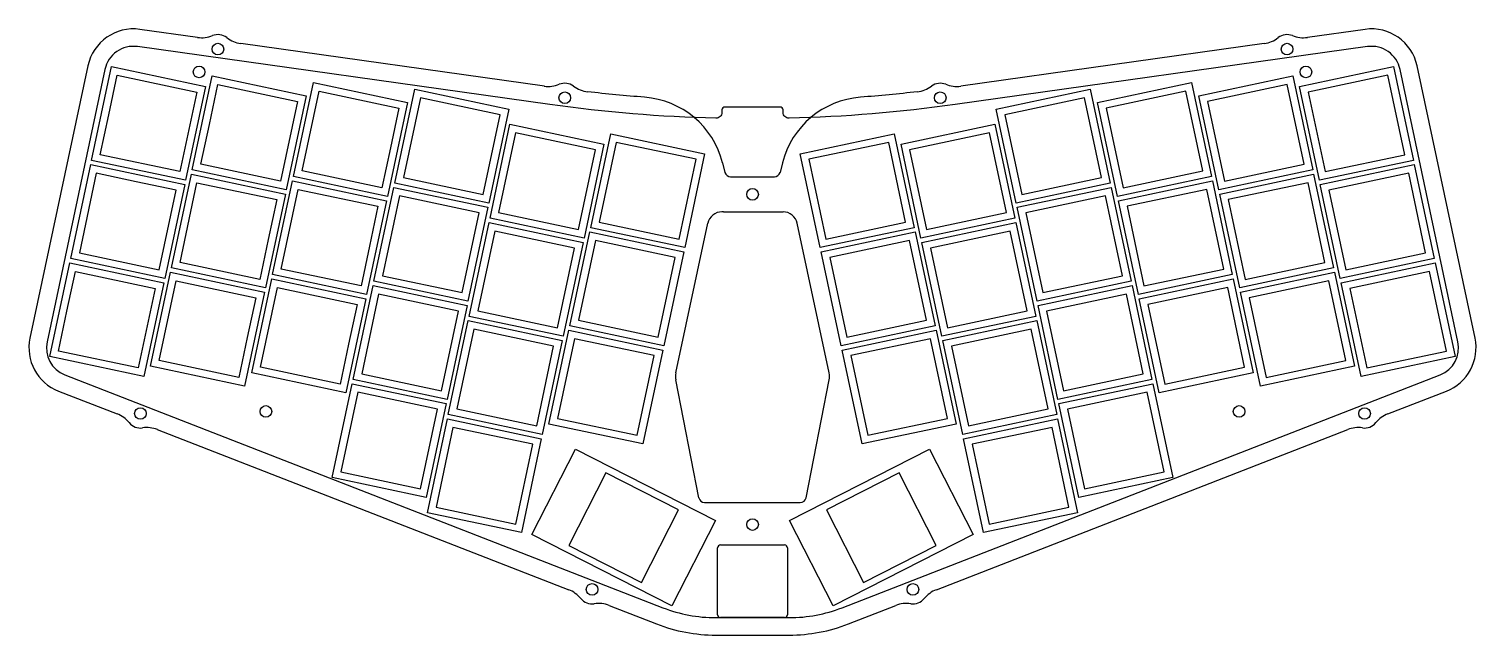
# Model space of a CAD drawing. Header units: millimetres. Extents: x -10 to 239, y -37 to 67.
import ezdxf

# ---------------------------------------------------------------- set-up
doc = ezdxf.new("R2010")
doc.units = ezdxf.units.MM
doc.header["$MEASUREMENT"] = 0
doc.layers.get('0').update_dxf_attribs({"linetype": 'CONTINUOUS'})
doc.layers.add('outline', color=20, linetype='CONTINUOUS')
doc.layers.add('plate_v2', color=131, linetype='CONTINUOUS')

msp = doc.modelspace()

# ---------------------------------------------------------------- linework, layer by layer
for p, q in [((0.97, 44.26), (4.4, 60.4)), ((4.4, 60.4), (20.54, 56.97)), ((208.41, 56.97), (224.55, 60.4)), ((224.55, 60.4), (227.98, 44.26)), ((18.26, 42.63), (21.69, 58.77)), ((21.69, 58.77), (37.83, 55.34)), ((35.66, 41.49), (39.09, 57.63)), ((39.09, 57.63), (55.23, 54.2)), ((173.73, 54.2), (189.87, 57.63)), ((189.87, 57.63), (193.3, 41.49)), ((191.12, 55.34), (207.26, 58.77)), ((207.26, 58.77), (210.69, 42.63)), ((20.54, 56.97), (17.11, 40.83)), ((37.83, 55.34), (34.4, 39.2)), ((53.05, 40.35), (56.48, 56.49)), ((56.48, 56.49), (72.62, 53.06)), ((156.33, 53.06), (172.47, 56.49)), ((172.47, 56.49), (175.9, 40.35)), ((194.55, 39.2), (191.12, 55.34)), ((211.84, 40.83), (208.41, 56.97)), ((55.23, 54.2), (51.8, 38.06)), ((72.62, 53.06), (69.19, 36.92)), ((159.76, 36.92), (156.33, 53.06)), ((177.16, 38.06), (173.73, 54.2)), ((69.4, 34.32), (72.83, 50.46)), ((72.83, 50.46), (88.97, 47.03)), ((139.98, 47.03), (156.12, 50.46)), ((156.12, 50.46), (159.55, 34.32)), ((86.69, 32.69), (90.12, 48.83)), ((90.12, 48.83), (106.26, 45.4)), ((122.69, 45.4), (138.83, 48.83)), ((138.83, 48.83), (142.26, 32.69)), ((88.97, 47.03), (85.54, 30.89)), ((106.26, 45.4), (102.83, 29.26)), ((126.12, 29.26), (122.69, 45.4)), ((143.41, 30.89), (139.98, 47.03)), ((-2.61, 27.39), (0.82, 43.53)), ((0.82, 43.53), (16.96, 40.1)), ((17.11, 40.83), (0.97, 44.26)), ((34.4, 39.2), (18.26, 42.63)), ((210.69, 42.63), (194.55, 39.2)), ((227.98, 44.26), (211.84, 40.83)), ((211.99, 40.1), (228.13, 43.53)), ((228.13, 43.53), (231.56, 27.39)), ((16.96, 40.1), (13.53, 23.96)), ((14.68, 25.76), (18.11, 41.9)), ((18.11, 41.9), (34.25, 38.47)), ((32.07, 24.62), (35.5, 40.76)), ((35.5, 40.76), (51.64, 37.33)), ((51.8, 38.06), (35.66, 41.49)), ((69.19, 36.92), (53.05, 40.35)), ((175.9, 40.35), (159.76, 36.92)), ((193.3, 41.49), (177.16, 38.06)), ((177.31, 37.33), (193.45, 40.76)), ((193.45, 40.76), (196.88, 24.62)), ((194.71, 38.47), (210.84, 41.9)), ((210.84, 41.9), (214.28, 25.76)), ((215.42, 23.96), (211.99, 40.1)), ((34.25, 38.47), (30.82, 22.33)), ((51.64, 37.33), (48.21, 21.19)), ((49.46, 23.48), (52.89, 39.62)), ((52.89, 39.62), (69.03, 36.19)), ((159.92, 36.19), (176.06, 39.62)), ((176.06, 39.62), (179.49, 23.48)), ((180.74, 21.19), (177.31, 37.33)), ((198.14, 22.33), (194.71, 38.47)), ((69.03, 36.19), (65.6, 20.05)), ((163.35, 20.05), (159.92, 36.19)), ((65.82, 17.45), (69.25, 33.59)), ((69.25, 33.59), (85.39, 30.16)), ((85.54, 30.89), (69.4, 34.32)), ((102.83, 29.26), (86.69, 32.69)), ((142.26, 32.69), (126.12, 29.26)), ((159.55, 34.32), (143.41, 30.89)), ((143.57, 30.16), (159.71, 33.59)), ((159.71, 33.59), (163.14, 17.45)), ((85.39, 30.16), (81.96, 14.02)), ((83.1, 15.82), (86.54, 31.96)), ((86.54, 31.96), (102.67, 28.53)), ((126.28, 28.53), (142.42, 31.96)), ((142.42, 31.96), (145.85, 15.82)), ((147, 14.02), (143.57, 30.16)), ((13.53, 23.96), (-2.61, 27.39)), ((102.67, 28.53), (99.24, 12.39)), ((129.71, 12.39), (126.28, 28.53)), ((231.56, 27.39), (215.42, 23.96)), ((-6.2, 10.52), (-2.77, 26.66)), ((-2.77, 26.66), (13.37, 23.23)), ((11.09, 8.89), (14.52, 25.03)), ((14.52, 25.03), (30.66, 21.6)), ((30.82, 22.33), (14.68, 25.76)), ((214.28, 25.76), (198.14, 22.33)), ((198.29, 21.6), (214.43, 25.03)), ((214.43, 25.03), (217.86, 8.89)), ((215.58, 23.23), (231.72, 26.66)), ((231.72, 26.66), (235.15, 10.52)), ((13.37, 23.23), (9.94, 7.09)), ((28.48, 7.75), (31.91, 23.89)), ((31.91, 23.89), (48.05, 20.46)), ((48.21, 21.19), (32.07, 24.62)), ((45.88, 6.61), (49.31, 22.75)), ((49.31, 22.75), (65.45, 19.32)), ((65.6, 20.05), (49.46, 23.48)), ((179.49, 23.48), (163.35, 20.05)), ((163.51, 19.32), (179.65, 22.75)), ((179.65, 22.75), (183.08, 6.61)), ((196.88, 24.62), (180.74, 21.19)), ((180.9, 20.46), (197.04, 23.89)), ((197.04, 23.89), (200.47, 7.75)), ((219.01, 7.09), (215.58, 23.23)), ((30.66, 21.6), (27.23, 5.46)), ((48.05, 20.46), (44.62, 4.32)), ((184.33, 4.32), (180.9, 20.46)), ((201.72, 5.46), (198.29, 21.6)), ((65.45, 19.32), (62.02, 3.18)), ((81.96, 14.02), (65.82, 17.45)), ((163.14, 17.45), (147, 14.02)), ((166.94, 3.18), (163.51, 19.32)), ((62.23, 0.57), (65.66, 16.71)), ((65.66, 16.71), (81.8, 13.28)), ((79.52, -1.06), (82.95, 15.08)), ((82.95, 15.08), (99.09, 11.65)), ((99.24, 12.39), (83.1, 15.82)), ((145.85, 15.82), (129.71, 12.39)), ((129.86, 11.65), (146, 15.08)), ((146, 15.08), (149.43, -1.06)), ((147.15, 13.28), (163.29, 16.71)), ((163.29, 16.71), (166.72, 0.57)), ((81.8, 13.28), (78.37, -2.86)), ((150.58, -2.86), (147.15, 13.28)), ((9.94, 7.09), (-6.2, 10.52)), ((99.09, 11.65), (95.66, -4.49)), ((133.29, -4.49), (129.86, 11.65)), ((235.15, 10.52), (219.01, 7.09)), ((27.23, 5.46), (11.09, 8.89)), ((44.62, 4.32), (28.48, 7.75)), ((200.47, 7.75), (184.33, 4.32)), ((217.86, 8.89), (201.72, 5.46)), ((42.29, -10.27), (45.72, 5.87)), ((45.72, 5.87), (61.86, 2.44)), ((62.02, 3.18), (45.88, 6.61)), ((183.08, 6.61), (166.94, 3.18)), ((167.09, 2.44), (183.23, 5.87)), ((183.23, 5.87), (186.66, -10.27)), ((61.86, 2.44), (58.43, -13.7)), ((78.37, -2.86), (62.23, 0.57)), ((166.72, 0.57), (150.58, -2.86)), ((170.52, -13.7), (167.09, 2.44)), ((58.64, -16.3), (62.07, -0.16)), ((62.07, -0.16), (78.21, -3.59)), ((95.66, -4.49), (79.52, -1.06)), ((149.43, -1.06), (133.29, -4.49)), ((150.74, -3.59), (166.88, -0.16)), ((166.88, -0.16), (170.31, -16.3)), ((78.21, -3.59), (74.78, -19.73)), ((154.17, -19.73), (150.74, -3.59)), ((76.57, -20.08), (84.06, -5.38)), ((84.06, -5.38), (108.12, -17.64)), ((120.83, -17.64), (144.89, -5.38)), ((144.89, -5.38), (152.38, -20.08)), ((58.43, -13.7), (42.29, -10.27)), ((186.66, -10.27), (170.52, -13.7)), ((74.78, -19.73), (58.64, -16.3)), ((170.31, -16.3), (154.17, -19.73)), ((108.12, -17.64), (100.63, -32.34)), ((128.32, -32.34), (120.83, -17.64)), ((100.63, -32.34), (76.57, -20.08)), ((152.38, -20.08), (128.32, -32.34))]:
    msp.add_line(p, q)
at = {"layer": 'outline', "linetype": 'Continuous'}
msp.add_lwpolyline([(109.73, 53.42, 0.414214), (109.23, 52.92), (109.23, 52.5, -0.421585), (108.2, 51.5, -0.028639), (79.68, 53.85), (8.86, 63.81, 0.39391), (3.27, 59.9), (-6.68, 13.09, 0.367474), (-3.6, 7.39), (99.1, -32.64, 0.093171), (108.18, -34.34), (114.48, -34.34), (120.78, -34.34, 0.093171), (129.85, -32.64), (232.55, 7.39, 0.367474), (235.63, 13.09), (225.68, 59.9, 0.39391), (220.09, 63.81), (149.27, 53.85, -0.028639), (120.75, 51.5, -0.421585), (119.73, 52.5), (119.73, 52.92, 0.414214), (119.23, 53.42), (114.48, 53.42)], format="xyb", close=True, dxfattribs=at)
at = {"layer": 'plate_v2', "linetype": 'Continuous'}
for p, q in [((3.91, 52.07), (5.37, 58.92)), ((5.37, 58.92), (19.06, 56.01)), ((21.2, 50.44), (22.66, 57.29)), ((22.66, 57.29), (36.35, 54.38)), ((19.06, 56.01), (16.15, 42.32)), ((37.14, 42.46), (40.05, 56.15)), ((40.05, 56.15), (53.74, 53.24)), ((36.35, 54.38), (33.44, 40.69)), ((53.74, 53.24), (52.29, 46.39)), ((2.46, 45.23), (3.91, 52.07)), ((19.75, 43.6), (21.2, 50.44)), ((16.15, 42.32), (2.46, 45.23)), ((52.29, 46.39), (50.83, 39.55)), ((33.44, 40.69), (19.75, 43.6)), ((50.83, 39.55), (37.14, 42.46)), ((109.33, 43.83), (109.75, 42.18)), ((119.62, 43.83), (119.2, 42.18)), ((1.78, 42.05), (-1.13, 28.35)), ((8.63, 40.59), (1.78, 42.05)), ((15.48, 39.14), (8.63, 40.59)), ((16.16, 26.72), (19.07, 40.42)), ((19.07, 40.42), (32.76, 37.51)), ((110.72, 41.42), (118.24, 41.42)), ((12.56, 25.44), (15.48, 39.14)), ((32.76, 37.51), (31.31, 30.66)), ((33.55, 25.58), (36.46, 39.28)), ((36.46, 39.28), (50.16, 36.37)), ((50.16, 36.37), (48.7, 29.52)), ((109.48, 35.42), (109.23, 35.42)), ((109.48, 35.42), (119.48, 35.42)), ((119.48, 35.42), (119.72, 35.42)), ((101.32, 7.72), (106.79, 33.44)), ((127.63, 7.72), (122.17, 33.44)), ((31.31, 30.66), (29.85, 23.81)), ((-1.13, 28.35), (12.56, 25.44)), ((48.7, 29.52), (47.25, 22.67)), ((-3.26, 18.33), (-1.81, 25.18)), ((-1.81, 25.18), (11.89, 22.26)), ((29.85, 23.81), (16.16, 26.72)), ((47.25, 22.67), (33.55, 25.58)), ((12.57, 9.85), (15.48, 23.55)), ((15.48, 23.55), (29.18, 20.63)), ((29.97, 8.71), (32.88, 22.4)), ((32.88, 22.4), (46.57, 19.49)), ((11.89, 22.26), (8.98, 8.57)), ((29.18, 20.63), (27.72, 13.79)), ((-4.72, 11.48), (-3.26, 18.33)), ((46.57, 19.49), (45.12, 12.65)), ((27.72, 13.79), (26.27, 6.94)), ((45.12, 12.65), (43.66, 5.8)), ((8.98, 8.57), (-4.72, 11.48)), ((26.27, 6.94), (12.57, 9.85)), ((43.66, 5.8), (29.97, 8.71)), ((105.28, -13.76), (101.31, 6.52)), ((123.67, -13.76), (127.64, 6.52)), ((106.26, -14.57), (122.69, -14.57)), ((108.48, -33.84), (108.48, -22.34)), ((108.98, -21.84), (119.98, -21.84)), ((120.48, -22.34), (120.48, -33.84)), ((119.98, -34.34), (108.98, -34.34))]:
    msp.add_line(p, q, dxfattribs=at)
for points in [[(19.18, 65.39), (9.28, 66.78, 0.39391), (0.34, 60.52), (-9.61, 13.71, 0.367474), (-4.69, 4.59), (5.35, 0.68)], [(223.6, 0.68), (233.64, 4.59, 0.367474), (238.56, 13.71), (228.61, 60.52, 0.39391), (219.67, 66.78), (209.77, 65.39)], [(95.91, 55.12, -0.009914), (86.16, 56.05, -0.009914)], [(142.79, 56.05, -0.009914), (133.04, 55.12)], [(89.86, -32.25), (98.01, -35.43, 0.093171), (108.18, -37.34), (114.48, -37.34), (120.78, -37.34, 0.093171), (130.94, -35.43), (139.1, -32.25)]]:
    msp.add_lwpolyline(points, format="xyb", dxfattribs=at)
for points in [[(78.73, 57.02), (26.58, 64.35)], [(202.37, 64.35), (150.23, 57.02)], [(12.26, -2.01), (82.91, -29.55)], [(146.05, -29.55), (216.69, -2.01)]]:
    msp.add_lwpolyline(points, dxfattribs=at)
for points in [[(206.3, 57.29), (192.6, 54.38), (195.51, 40.69), (209.21, 43.6)], [(223.58, 58.92), (209.89, 56.01), (212.8, 42.32), (226.5, 45.23)], [(71.14, 52.1), (57.44, 55.01), (54.53, 41.32), (68.23, 38.4)], [(171.51, 55.01), (157.82, 52.1), (160.73, 38.4), (174.42, 41.32)], [(188.9, 56.15), (175.21, 53.24), (178.12, 39.55), (191.81, 42.46)], [(87.49, 46.07), (73.8, 48.98), (70.88, 35.28), (84.58, 32.37)], [(104.78, 44.44), (91.08, 47.35), (88.17, 33.65), (101.87, 30.74)], [(137.87, 47.35), (124.17, 44.44), (127.08, 30.74), (140.78, 33.65)], [(155.16, 48.98), (141.46, 46.07), (144.37, 32.37), (158.07, 35.28)], [(209.88, 40.42), (196.19, 37.51), (199.1, 23.81), (212.79, 26.72)], [(227.17, 42.05), (213.48, 39.14), (216.39, 25.44), (230.08, 28.35)], [(67.55, 35.23), (53.86, 38.14), (50.95, 24.44), (64.64, 21.53)], [(175.1, 38.14), (161.4, 35.23), (164.31, 21.53), (178.01, 24.44)], [(192.49, 39.28), (178.8, 36.37), (181.71, 22.67), (195.4, 25.58)], [(83.9, 29.19), (70.21, 32.1), (67.3, 18.41), (80.99, 15.5)], [(101.19, 27.56), (87.5, 30.47), (84.59, 16.78), (98.28, 13.87)], [(141.45, 30.47), (127.76, 27.56), (130.67, 13.87), (144.36, 16.78)], [(158.74, 32.1), (145.05, 29.19), (147.96, 15.5), (161.65, 18.41)], [(230.76, 25.18), (217.06, 22.26), (219.97, 8.57), (233.67, 11.48)], [(196.08, 22.4), (182.38, 19.49), (185.29, 5.8), (198.99, 8.71)], [(213.47, 23.55), (199.77, 20.63), (202.69, 6.94), (216.38, 9.85)], [(63.96, 18.35), (50.27, 21.26), (47.36, 7.57), (61.05, 4.66)], [(178.68, 21.26), (164.99, 18.35), (167.9, 4.66), (181.59, 7.57)], [(80.32, 12.32), (66.62, 15.23), (63.71, 1.54), (77.41, -1.37)], [(162.33, 15.23), (148.64, 12.32), (151.55, -1.37), (165.24, 1.54)], [(97.61, 10.69), (83.91, 13.6), (81, -0.09), (94.69, -3)], [(145.04, 13.6), (131.35, 10.69), (134.26, -3), (147.95, -0.09)], [(60.38, 1.48), (46.68, 4.39), (43.77, -9.3), (57.47, -12.21)], [(182.27, 4.39), (168.58, 1.48), (171.49, -12.21), (185.18, -9.3)], [(76.73, -4.55), (63.04, -1.64), (60.13, -15.34), (73.82, -18.25)], [(165.92, -1.64), (152.22, -4.55), (155.13, -18.25), (168.83, -15.34)], [(101.76, -15.8), (89.29, -9.45), (82.93, -21.92), (95.41, -28.28)], [(139.66, -9.45), (127.19, -15.8), (133.55, -28.28), (146.02, -21.92)]]:
    msp.add_lwpolyline(points, close=True, dxfattribs=at)
for centre in [(22.67, 63.38), (206.28, 63.38), (19.44, 59.46), (209.52, 59.46), (82.24, 55.02), (146.72, 55.02), (114.48, 38.42), (9.36, 0.75), (30.9, 1.1), (198.05, 1.1), (219.59, 0.75), (114.48, -18.34), (86.93, -29.49), (142.02, -29.49)]:
    msp.add_circle(centre, 1, dxfattribs=at)
for centre, radius, start, end in [((19.88, 70.34), 5, 262, 291.8704), ((22.67, 63.38), 2.5, 52.1296, 111.8704), ((27.28, 69.3), 5, 232.1296, 262), ((201.68, 69.3), 5, 278, 307.8704), ((206.28, 63.38), 2.5, 68.1296, 127.8704), ((209.07, 70.34), 5, 248.1296, 278), ((79.42, 61.97), 5, 262, 292.027), ((82.24, 55.02), 2.5, 53.1243, 112.027), ((146.72, 55.02), 2.5, 67.973, 126.8757), ((149.53, 61.97), 5, 247.973, 278), ((86.74, 61.02), 5, 233.1243, 263.4179), ((94.79, 40.16), 15, 14.1638, 85.6899), ((134.17, 40.16), 15, 94.3101, 165.8362), ((142.22, 61.02), 5, 276.5821, 306.8757), ((110.72, 42.42), 1, 194.1638, 270), ((118.23, 42.42), 1, 270, 345.8362), ((109.23, 32.92), 2.5, 90, 168), ((119.72, 32.92), 2.5, 12, 90), ((104.25, 7.09), 3, 168, 191.0854), ((124.7, 7.09), 3, 348.9146, 12), ((3.54, -3.98), 5, 39.0847, 68.7083), ((225.41, -3.98), 5, 111.2917, 140.9153), ((9.36, 0.75), 2.5, 219.0847, 278.332), ((10.45, -6.67), 5, 68.7083, 98.332), ((218.51, -6.67), 5, 81.668, 111.2917), ((219.59, 0.75), 2.5, 261.668, 320.9153), ((106.26, -13.57), 1, 191.0854, 270), ((122.69, -13.57), 1, 270, 348.9146), ((108.98, -22.34), 0.5, 90, 180), ((119.98, -22.34), 0.5, 0, 90), ((81.09, -34.2), 5, 38.896, 68.7083), ((147.86, -34.2), 5, 111.2917, 141.104), ((86.93, -29.49), 2.5, 218.896, 278.5207), ((88.04, -36.91), 5, 68.7083, 98.5207), ((140.91, -36.91), 5, 81.4793, 111.2917), ((142.02, -29.49), 2.5, 261.4793, 321.104), ((108.98, -33.84), 0.5, 180, 270), ((119.98, -33.84), 0.5, 270, 0)]:
    msp.add_arc(centre, radius, start, end, dxfattribs=at)

doc.saveas('drawing.dxf')
